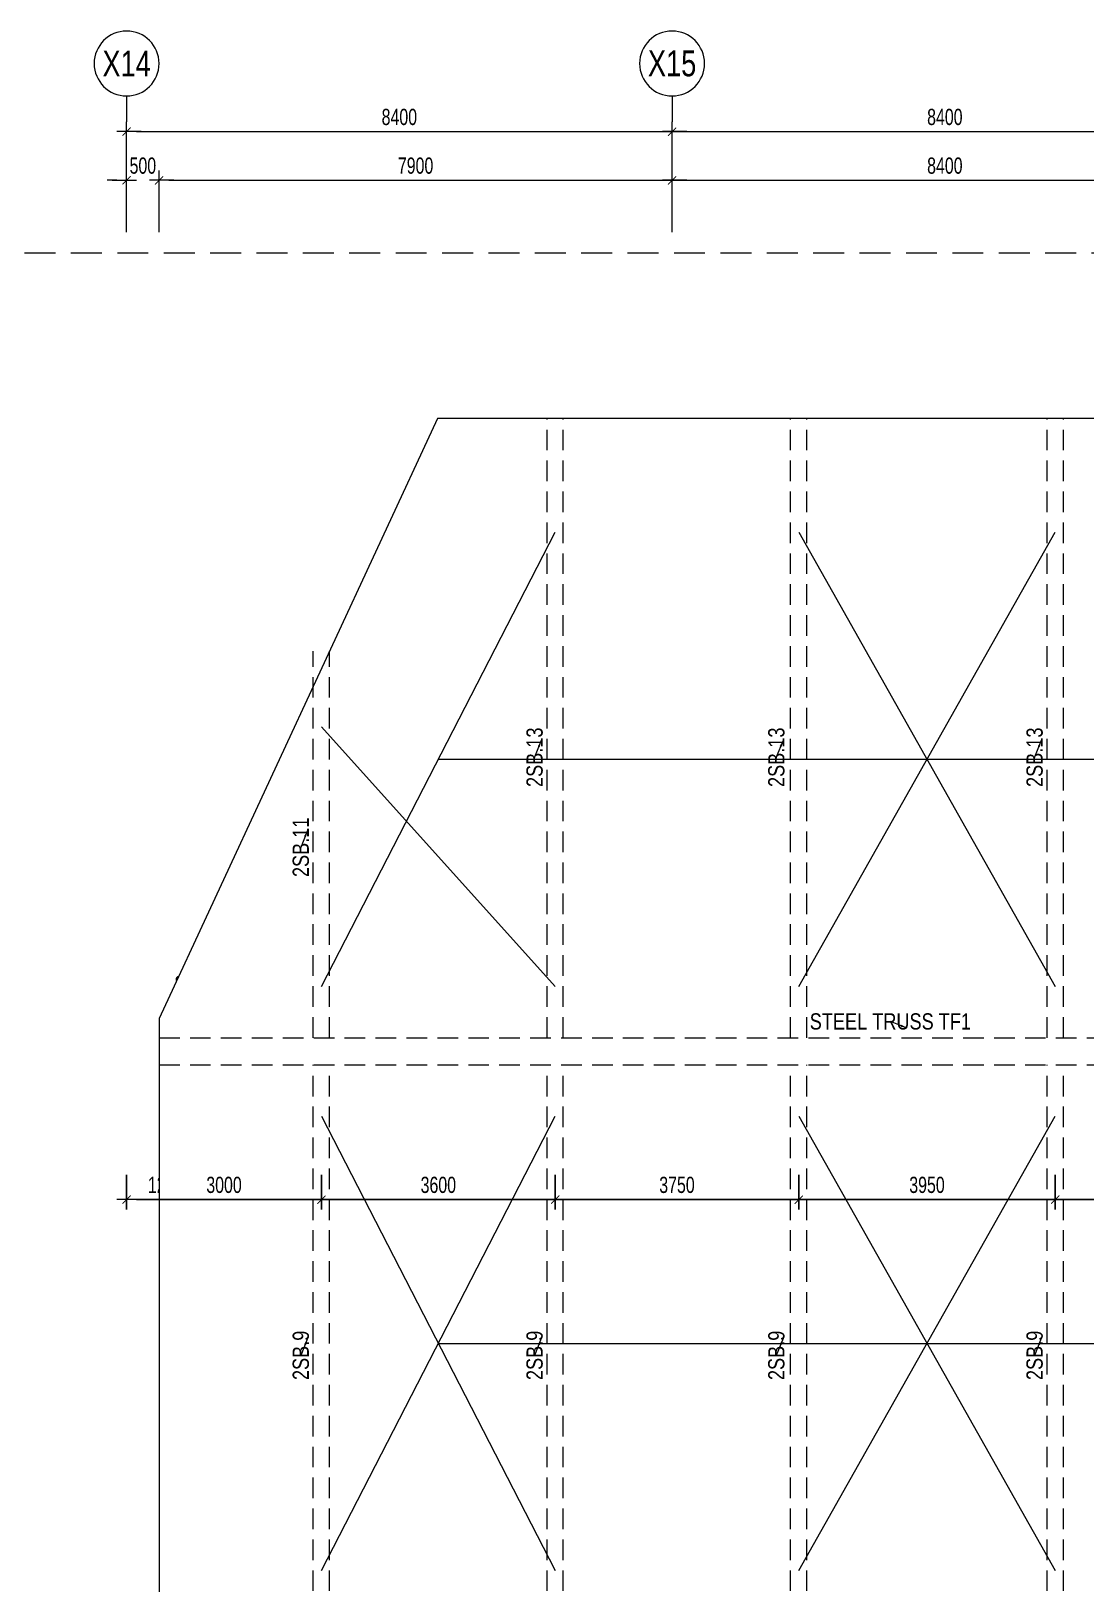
# Model space of a CAD drawing. Header units: millimetres. Extents: x 84463 to 294191, y -61495 to 44118.
# Drawn here: x 179278 to 195522, y 20195 to 44118 of the extents above; entities that cross this region are included whole.
import ezdxf
from ezdxf.enums import TextEntityAlignment as Align

# ---------------------------------------------------------------- set-up
doc = ezdxf.new("R2010")
doc.units = ezdxf.units.MM
doc.linetypes.add('CENTER2', pattern=[1.125, 0.75, -0.125, 0.125, -0.125])
doc.linetypes.add('HIDDEN2', pattern=[4.7625, 3.175, -1.5875])
for name, color, linetype, lineweight in [('$0$NDC_S_ANNO', 7, 'Continuous', 20), ('$0$NDC_S_DIM', 1, 'Continuous', 15), ('NDC_S-BEAM-STEL', 30, 'HIDDEN2', 18), ('NDC_S_AXIS', 5, 'CENTER2', 13), ('NDC_S_BEAM NAME', 7, 'Continuous', 9), ('NDC_S_DIM', 1, 'Continuous', 15), ('NDC_S_ENG TEXT', 2, 'Continuous', 20), ('NDC_S_HATCH MATERIAL', 8, 'Continuous', 13), ('NDC_S_HIDDEN', 8, 'HIDDEN2', 13), ('NDC_S_SLAB', 2, 'Continuous', 20), ('NDC_S_SYMBOL', 1, 'Continuous', 15), ('NDC_S_TEXT SYMBOL', 7, 'Continuous', 20)]:
    doc.layers.add(name, color=color, linetype=linetype, lineweight=lineweight)
doc.styles.add('$0$ARIAL', font='arial.ttf', dxfattribs={"width": 0.8})
doc.styles.add('$0$NDC_DIM', font='', dxfattribs={"width": 0.75})
doc.styles.add('NDC_ANNO', font='', dxfattribs={"width": 0.8})
doc.styles.add('NDC_DIM', font='', dxfattribs={"width": 0.75})
doc.styles.get('$0$NDC_DIM').set_extended_font_data('Dotum')
doc.styles.get('NDC_ANNO').set_extended_font_data('Dotum')
doc.styles.get('NDC_DIM').set_extended_font_data('Dotum')
doc.dimstyles.new('$0$NDC_dim_iso', dxfattribs={"dimtxt": 2.5, "dimasz": 1, "dimexe": 1.5, "dimexo": 2.5, "dimgap": 1, "dimtad": 1, "dimdec": 0, "dimzin": 0, "dimdsep": 46, "dimtxsty": '$0$NDC_DIM', "dimblk": '$0$DIMMARK', "dimcen": 0.09, "dimdle": 1.2, "dimclrd": 1, "dimclre": 1, "dimclrt": 3, "dimadec": 0, "dimazin": 0, "dimtfac": 1, "dimtdec": 0, "dimtix": 1, "dimtofl": 0, "dimtmove": 0, "dimatfit": 3, "dimfxl": 8, "dimfxlon": 1, "dimtolj": 1, "dimtzin": 0, "dimarcsym": 0})
doc.dimstyles.new('NDC_dim_100', dxfattribs={"dimscale": 100, "dimtxt": 2.5, "dimasz": 1.5, "dimexe": 1.5, "dimexo": 2.5, "dimgap": 1, "dimtad": 1, "dimdec": 0, "dimzin": 0, "dimdsep": 46, "dimtxsty": 'NDC_DIM', "dimblk": 'DIMMARK', "dimcen": 0.09, "dimdle": 1.2, "dimclrd": 1, "dimclre": 1, "dimclrt": 3, "dimadec": 0, "dimazin": 0, "dimtfac": 1, "dimtdec": 0, "dimtix": 1, "dimtofl": 0, "dimtmove": 0, "dimatfit": 3, "dimfxl": 8, "dimfxlon": 1, "dimtolj": 1, "dimtzin": 0, "dimarcsym": 0})
doc.dimstyles.new('NDC_dim_60', dxfattribs={"dimscale": 60, "dimtxt": 2.5, "dimasz": 1.5, "dimexe": 1.5, "dimexo": 2.5, "dimgap": 1, "dimtad": 1, "dimdec": 0, "dimrnd": 0.001, "dimzin": 0, "dimdsep": 46, "dimtxsty": 'NDC_DIM', "dimblk": 'DIMMARK', "dimcen": 0, "dimdle": 1.2, "dimclrd": 256, "dimclre": 256, "dimclrt": 3, "dimadec": 0, "dimazin": 0, "dimtfac": 1, "dimtdec": 0, "dimtix": 1, "dimtofl": 0, "dimtmove": 2, "dimatfit": 3, "dimfxl": 6, "dimfxlon": 1, "dimtolj": 1, "dimtzin": 0, "dimlwd": -1, "dimlwe": -1, "dimarcsym": 0})

# ---------------------------------------------------------------- blocks, each defined once
blk = doc.blocks.new('$0$DIMMARK')
at = {"layer": '$0$NDC_S_DIM', "color": 1}
blk.add_line((-1.5, 0), (1, 0), dxfattribs=at)
at = {"layer": '$0$NDC_S_DIM', "color": 2, "const_width": 0.1}
blk.add_lwpolyline([(-0.42, -0.42), (0.42, 0.42)], dxfattribs=at)
blk = doc.blocks.new('DIMMARK')
at = {"layer": 'NDC_S_DIM', "color": 1}
blk.add_line((-1.5, 0), (1, 0), dxfattribs=at)
at = {"layer": 'NDC_S_DIM', "color": 2, "const_width": 0.1}
blk.add_lwpolyline([(-0.42, -0.42), (0.42, 0.42)], dxfattribs=at)
blk = doc.blocks.new('*D74')
at = {"layer": 'Defpoints', "color": 0, "transparency": 16777216}
for p in [(180749, 26747), (181949, 26747), (181949, 26115)]:
    blk.add_point(p, dxfattribs=at)
at = {"layer": 'NDC_S_DIM', "color": 1, "lineweight": -2, "transparency": 16777216}
for p, q in [((180749, 26497), (180749, 25965)), ((181949, 26497), (181949, 25965)), ((180899, 26115), (181799, 26115))]:
    blk.add_line(p, q, dxfattribs=at)
at = {"layer": 'NDC_S_DIM', "color": 1, "lineweight": -2, "transparency": 16777216, "xscale": 150, "yscale": 150, "zscale": 150, "rotation": 180}
blk.add_blockref('DIMMARK', (180749, 26115), dxfattribs=at)
at = {"layer": 'NDC_S_DIM', "color": 1, "lineweight": -2, "transparency": 16777216, "xscale": 150, "yscale": 150, "zscale": 150}
blk.add_blockref('DIMMARK', (181949, 26115), dxfattribs=at)
at = {"layer": 'NDC_S_DIM', "color": 3, "transparency": 16777216, "insert": (181349, 26341), "char_height": 250, "attachment_point": 5, "style": 'NDC_DIM'}
blk.add_mtext('\\A1;1200', dxfattribs=at)
blk = doc.blocks.new('*D75')
at = {"layer": 'Defpoints', "color": 0, "transparency": 16777216}
for p in [(181949, 26747), (183749, 26747), (183749, 26115)]:
    blk.add_point(p, dxfattribs=at)
at = {"layer": 'NDC_S_DIM', "color": 1, "lineweight": -2, "transparency": 16777216}
for p, q in [((181949, 26497), (181949, 25965)), ((183749, 26497), (183749, 25965)), ((182099, 26115), (183599, 26115))]:
    blk.add_line(p, q, dxfattribs=at)
at = {"layer": 'NDC_S_DIM', "color": 1, "lineweight": -2, "transparency": 16777216, "xscale": 150, "yscale": 150, "zscale": 150, "rotation": 180}
blk.add_blockref('DIMMARK', (181949, 26115), dxfattribs=at)
at = {"layer": 'NDC_S_DIM', "color": 1, "lineweight": -2, "transparency": 16777216, "xscale": 150, "yscale": 150, "zscale": 150}
blk.add_blockref('DIMMARK', (183749, 26115), dxfattribs=at)
at = {"layer": 'NDC_S_DIM', "color": 3, "transparency": 16777216, "insert": (182849, 26341), "char_height": 250, "attachment_point": 5, "style": 'NDC_DIM'}
blk.add_mtext('\\A1;1800', dxfattribs=at)
blk = doc.blocks.new('*D76')
at = {"layer": 'Defpoints', "color": 0, "transparency": 16777216}
for p in [(183749, 26747), (185549, 26747), (185549, 26115)]:
    blk.add_point(p, dxfattribs=at)
at = {"layer": 'NDC_S_DIM', "color": 1, "lineweight": -2, "transparency": 16777216}
for p, q in [((183749, 26497), (183749, 25965)), ((185549, 26497), (185549, 25965)), ((183899, 26115), (185399, 26115))]:
    blk.add_line(p, q, dxfattribs=at)
at = {"layer": 'NDC_S_DIM', "color": 1, "lineweight": -2, "transparency": 16777216, "xscale": 150, "yscale": 150, "zscale": 150, "rotation": 180}
blk.add_blockref('DIMMARK', (183749, 26115), dxfattribs=at)
at = {"layer": 'NDC_S_DIM', "color": 1, "lineweight": -2, "transparency": 16777216, "xscale": 150, "yscale": 150, "zscale": 150}
blk.add_blockref('DIMMARK', (185549, 26115), dxfattribs=at)
at = {"layer": 'NDC_S_DIM', "color": 3, "transparency": 16777216, "insert": (184649, 26341), "char_height": 250, "attachment_point": 5, "style": 'NDC_DIM'}
blk.add_mtext('\\A1;1800', dxfattribs=at)
blk = doc.blocks.new('*D77')
at = {"layer": 'Defpoints', "color": 0, "transparency": 16777216}
for p in [(185549, 26747), (187349, 26747), (187349, 26115)]:
    blk.add_point(p, dxfattribs=at)
at = {"layer": 'NDC_S_DIM', "color": 1, "lineweight": -2, "transparency": 16777216}
for p, q in [((185549, 26497), (185549, 25965)), ((187349, 26497), (187349, 25965)), ((185699, 26115), (187199, 26115))]:
    blk.add_line(p, q, dxfattribs=at)
at = {"layer": 'NDC_S_DIM', "color": 1, "lineweight": -2, "transparency": 16777216, "xscale": 150, "yscale": 150, "zscale": 150, "rotation": 180}
blk.add_blockref('DIMMARK', (185549, 26115), dxfattribs=at)
at = {"layer": 'NDC_S_DIM', "color": 1, "lineweight": -2, "transparency": 16777216, "xscale": 150, "yscale": 150, "zscale": 150}
blk.add_blockref('DIMMARK', (187349, 26115), dxfattribs=at)
at = {"layer": 'NDC_S_DIM', "color": 3, "transparency": 16777216, "insert": (186449, 26341), "char_height": 250, "attachment_point": 5, "style": 'NDC_DIM'}
blk.add_mtext('\\A1;1800', dxfattribs=at)
blk = doc.blocks.new('*D78')
at = {"layer": 'Defpoints', "color": 0, "transparency": 16777216}
for p in [(187349, 26747), (189149, 26747), (189149, 26115)]:
    blk.add_point(p, dxfattribs=at)
at = {"layer": 'NDC_S_DIM', "color": 1, "lineweight": -2, "transparency": 16777216}
for p, q in [((187349, 26497), (187349, 25965)), ((189149, 26497), (189149, 25965)), ((187499, 26115), (188999, 26115))]:
    blk.add_line(p, q, dxfattribs=at)
at = {"layer": 'NDC_S_DIM', "color": 1, "lineweight": -2, "transparency": 16777216, "xscale": 150, "yscale": 150, "zscale": 150, "rotation": 180}
blk.add_blockref('DIMMARK', (187349, 26115), dxfattribs=at)
at = {"layer": 'NDC_S_DIM', "color": 1, "lineweight": -2, "transparency": 16777216, "xscale": 150, "yscale": 150, "zscale": 150}
blk.add_blockref('DIMMARK', (189149, 26115), dxfattribs=at)
at = {"layer": 'NDC_S_DIM', "color": 3, "transparency": 16777216, "insert": (188249, 26341), "char_height": 250, "attachment_point": 5, "style": 'NDC_DIM'}
blk.add_mtext('\\A1;1800', dxfattribs=at)
blk = doc.blocks.new('*D79')
at = {"layer": 'Defpoints', "color": 0, "transparency": 16777216}
for p in [(189149, 26747), (191099, 26747), (191099, 26115)]:
    blk.add_point(p, dxfattribs=at)
at = {"layer": 'NDC_S_DIM', "color": 1, "lineweight": -2, "transparency": 16777216}
for p, q in [((189149, 26497), (189149, 25965)), ((191099, 26497), (191099, 25965)), ((189299, 26115), (190949, 26115))]:
    blk.add_line(p, q, dxfattribs=at)
at = {"layer": 'NDC_S_DIM', "color": 1, "lineweight": -2, "transparency": 16777216, "xscale": 150, "yscale": 150, "zscale": 150, "rotation": 180}
blk.add_blockref('DIMMARK', (189149, 26115), dxfattribs=at)
at = {"layer": 'NDC_S_DIM', "color": 1, "lineweight": -2, "transparency": 16777216, "xscale": 150, "yscale": 150, "zscale": 150}
blk.add_blockref('DIMMARK', (191099, 26115), dxfattribs=at)
at = {"layer": 'NDC_S_DIM', "color": 3, "transparency": 16777216, "insert": (190124, 26341), "char_height": 250, "attachment_point": 5, "style": 'NDC_DIM'}
blk.add_mtext('\\A1;1950', dxfattribs=at)
blk = doc.blocks.new('*D80')
at = {"layer": 'Defpoints', "color": 0, "transparency": 16777216}
for p in [(191099, 26747), (193099, 26747), (193099, 26115)]:
    blk.add_point(p, dxfattribs=at)
at = {"layer": 'NDC_S_DIM', "color": 1, "lineweight": -2, "transparency": 16777216}
for p, q in [((191099, 26497), (191099, 25965)), ((193099, 26497), (193099, 25965)), ((191249, 26115), (192949, 26115))]:
    blk.add_line(p, q, dxfattribs=at)
at = {"layer": 'NDC_S_DIM', "color": 1, "lineweight": -2, "transparency": 16777216, "xscale": 150, "yscale": 150, "zscale": 150, "rotation": 180}
blk.add_blockref('DIMMARK', (191099, 26115), dxfattribs=at)
at = {"layer": 'NDC_S_DIM', "color": 1, "lineweight": -2, "transparency": 16777216, "xscale": 150, "yscale": 150, "zscale": 150}
blk.add_blockref('DIMMARK', (193099, 26115), dxfattribs=at)
at = {"layer": 'NDC_S_DIM', "color": 3, "transparency": 16777216, "insert": (192099, 26341), "char_height": 250, "attachment_point": 5, "style": 'NDC_DIM'}
blk.add_mtext('\\A1;2000', dxfattribs=at)
blk = doc.blocks.new('*D81')
at = {"layer": 'Defpoints', "color": 0, "transparency": 16777216}
for p in [(193099, 26747), (195049, 26747), (195049, 26115)]:
    blk.add_point(p, dxfattribs=at)
at = {"layer": 'NDC_S_DIM', "color": 1, "lineweight": -2, "transparency": 16777216}
for p, q in [((193099, 26497), (193099, 25965)), ((195049, 26497), (195049, 25965)), ((193249, 26115), (194899, 26115))]:
    blk.add_line(p, q, dxfattribs=at)
at = {"layer": 'NDC_S_DIM', "color": 1, "lineweight": -2, "transparency": 16777216, "xscale": 150, "yscale": 150, "zscale": 150, "rotation": 180}
blk.add_blockref('DIMMARK', (193099, 26115), dxfattribs=at)
at = {"layer": 'NDC_S_DIM', "color": 1, "lineweight": -2, "transparency": 16777216, "xscale": 150, "yscale": 150, "zscale": 150}
blk.add_blockref('DIMMARK', (195049, 26115), dxfattribs=at)
at = {"layer": 'NDC_S_DIM', "color": 3, "transparency": 16777216, "insert": (194074, 26341), "char_height": 250, "attachment_point": 5, "style": 'NDC_DIM'}
blk.add_mtext('\\A1;1950', dxfattribs=at)
blk = doc.blocks.new('*D82')
at = {"layer": 'Defpoints', "color": 0, "transparency": 16777216}
for p in [(195049, 26747), (197124, 26747), (197124, 26115)]:
    blk.add_point(p, dxfattribs=at)
at = {"layer": 'NDC_S_DIM', "color": 1, "lineweight": -2, "transparency": 16777216}
for p, q in [((195049, 26497), (195049, 25965)), ((197124, 26497), (197124, 25965)), ((195199, 26115), (196974, 26115))]:
    blk.add_line(p, q, dxfattribs=at)
at = {"layer": 'NDC_S_DIM', "color": 1, "lineweight": -2, "transparency": 16777216, "xscale": 150, "yscale": 150, "zscale": 150, "rotation": 180}
blk.add_blockref('DIMMARK', (195049, 26115), dxfattribs=at)
at = {"layer": 'NDC_S_DIM', "color": 1, "lineweight": -2, "transparency": 16777216, "xscale": 150, "yscale": 150, "zscale": 150}
blk.add_blockref('DIMMARK', (197124, 26115), dxfattribs=at)
at = {"layer": 'NDC_S_DIM', "color": 3, "transparency": 16777216, "insert": (196087, 26341), "char_height": 250, "attachment_point": 5, "style": 'NDC_DIM'}
blk.add_mtext('\\A1;2075', dxfattribs=at)
blk = doc.blocks.new('THANH CANH DUOI')
at = {"layer": 'NDC_S-BEAM-STEL', "ltscale": 100}
for p, q in [((6475, 19510), (6475, 29050)), ((6725, 19510), (6725, 29050)), ((10225, 19510), (10225, 29050)), ((10475, 19510), (10475, 29050)), ((14175, 19510), (14175, 29050)), ((14425, 19510), (14425, 29050)), ((2875, 19510), (2875, 25467)), ((3125, 19510), (3125, 25467)), ((500, 19510), (26780, 19510)), ((500, 19090), (26780, 19090)), ((2875, 10510), (2875, 19090)), ((3125, 10510), (3125, 19090)), ((6475, 10510), (6475, 19090)), ((6725, 10510), (6725, 19090)), ((10225, 10510), (10225, 19090)), ((10475, 10510), (10475, 19090)), ((14175, 10510), (14175, 19090)), ((14425, 10510), (14425, 19090))]:
    blk.add_line(p, q, dxfattribs=at)
at = {"layer": 'NDC_S_SLAB'}
blk.add_lwpolyline([(500, 19805), (500, 1841), (8452, 800), (21511, 800), (26780, 1985), (26780, 29050), (4786, 29050), (500, 19805)], dxfattribs=at)
blk = doc.blocks.new('*D91')
at = {"layer": 'Defpoints', "color": 0, "transparency": 16777216}
for p in [(180749, 26747), (183749, 26747), (183749, 26115)]:
    blk.add_point(p, dxfattribs=at)
at = {"layer": 'NDC_S_DIM', "color": 1, "lineweight": -2, "transparency": 16777216}
for p, q in [((180749, 26497), (180749, 25965)), ((183749, 26497), (183749, 25965)), ((180899, 26115), (183599, 26115))]:
    blk.add_line(p, q, dxfattribs=at)
at = {"layer": 'NDC_S_DIM', "color": 1, "lineweight": -2, "transparency": 16777216, "xscale": 150, "yscale": 150, "zscale": 150, "rotation": 180}
blk.add_blockref('DIMMARK', (180749, 26115), dxfattribs=at)
at = {"layer": 'NDC_S_DIM', "color": 1, "lineweight": -2, "transparency": 16777216, "xscale": 150, "yscale": 150, "zscale": 150}
blk.add_blockref('DIMMARK', (183749, 26115), dxfattribs=at)
at = {"layer": 'NDC_S_DIM', "color": 3, "transparency": 16777216, "insert": (182249, 26341), "char_height": 250, "attachment_point": 5, "style": 'NDC_DIM'}
blk.add_mtext('\\A1;3000', dxfattribs=at)
blk = doc.blocks.new('*D92')
at = {"layer": 'Defpoints', "color": 0, "transparency": 16777216}
for p in [(183749, 26747), (187349, 26747), (187349, 26115)]:
    blk.add_point(p, dxfattribs=at)
at = {"layer": 'NDC_S_DIM', "color": 1, "lineweight": -2, "transparency": 16777216}
for p, q in [((183749, 26497), (183749, 25965)), ((187349, 26497), (187349, 25965)), ((183899, 26115), (187199, 26115))]:
    blk.add_line(p, q, dxfattribs=at)
at = {"layer": 'NDC_S_DIM', "color": 1, "lineweight": -2, "transparency": 16777216, "xscale": 150, "yscale": 150, "zscale": 150, "rotation": 180}
blk.add_blockref('DIMMARK', (183749, 26115), dxfattribs=at)
at = {"layer": 'NDC_S_DIM', "color": 1, "lineweight": -2, "transparency": 16777216, "xscale": 150, "yscale": 150, "zscale": 150}
blk.add_blockref('DIMMARK', (187349, 26115), dxfattribs=at)
at = {"layer": 'NDC_S_DIM', "color": 3, "transparency": 16777216, "insert": (185549, 26341), "char_height": 250, "attachment_point": 5, "style": 'NDC_DIM'}
blk.add_mtext('\\A1;3600', dxfattribs=at)
blk = doc.blocks.new('*D93')
at = {"layer": 'Defpoints', "color": 0, "transparency": 16777216}
for p in [(187349, 26747), (191099, 26747), (191099, 26115)]:
    blk.add_point(p, dxfattribs=at)
at = {"layer": 'NDC_S_DIM', "color": 1, "lineweight": -2, "transparency": 16777216}
for p, q in [((187349, 26497), (187349, 25965)), ((191099, 26497), (191099, 25965)), ((187499, 26115), (190949, 26115))]:
    blk.add_line(p, q, dxfattribs=at)
at = {"layer": 'NDC_S_DIM', "color": 1, "lineweight": -2, "transparency": 16777216, "xscale": 150, "yscale": 150, "zscale": 150, "rotation": 180}
blk.add_blockref('DIMMARK', (187349, 26115), dxfattribs=at)
at = {"layer": 'NDC_S_DIM', "color": 1, "lineweight": -2, "transparency": 16777216, "xscale": 150, "yscale": 150, "zscale": 150}
blk.add_blockref('DIMMARK', (191099, 26115), dxfattribs=at)
at = {"layer": 'NDC_S_DIM', "color": 3, "transparency": 16777216, "insert": (189224, 26341), "char_height": 250, "attachment_point": 5, "style": 'NDC_DIM'}
blk.add_mtext('\\A1;3750', dxfattribs=at)
blk = doc.blocks.new('*D94')
at = {"layer": 'Defpoints', "color": 0, "transparency": 16777216}
for p in [(191099, 26747), (195049, 26747), (195049, 26115)]:
    blk.add_point(p, dxfattribs=at)
at = {"layer": 'NDC_S_DIM', "color": 1, "lineweight": -2, "transparency": 16777216}
for p, q in [((191099, 26497), (191099, 25965)), ((195049, 26497), (195049, 25965)), ((191249, 26115), (194899, 26115))]:
    blk.add_line(p, q, dxfattribs=at)
at = {"layer": 'NDC_S_DIM', "color": 1, "lineweight": -2, "transparency": 16777216, "xscale": 150, "yscale": 150, "zscale": 150, "rotation": 180}
blk.add_blockref('DIMMARK', (191099, 26115), dxfattribs=at)
at = {"layer": 'NDC_S_DIM', "color": 1, "lineweight": -2, "transparency": 16777216, "xscale": 150, "yscale": 150, "zscale": 150}
blk.add_blockref('DIMMARK', (195049, 26115), dxfattribs=at)
at = {"layer": 'NDC_S_DIM', "color": 3, "transparency": 16777216, "insert": (193074, 26341), "char_height": 250, "attachment_point": 5, "style": 'NDC_DIM'}
blk.add_mtext('\\A1;3950', dxfattribs=at)
blk = doc.blocks.new('*D95')
at = {"layer": 'Defpoints', "color": 0, "transparency": 16777216}
for p in [(195049, 26747), (199199, 26747), (199199, 26115)]:
    blk.add_point(p, dxfattribs=at)
at = {"layer": 'NDC_S_DIM', "color": 1, "lineweight": -2, "transparency": 16777216}
for p, q in [((195049, 26497), (195049, 25965)), ((199199, 26497), (199199, 25965)), ((195199, 26115), (199049, 26115))]:
    blk.add_line(p, q, dxfattribs=at)
at = {"layer": 'NDC_S_DIM', "color": 1, "lineweight": -2, "transparency": 16777216, "xscale": 150, "yscale": 150, "zscale": 150, "rotation": 180}
blk.add_blockref('DIMMARK', (195049, 26115), dxfattribs=at)
at = {"layer": 'NDC_S_DIM', "color": 1, "lineweight": -2, "transparency": 16777216, "xscale": 150, "yscale": 150, "zscale": 150}
blk.add_blockref('DIMMARK', (199199, 26115), dxfattribs=at)
at = {"layer": 'NDC_S_DIM', "color": 3, "transparency": 16777216, "insert": (197124, 26341), "char_height": 250, "attachment_point": 5, "style": 'NDC_DIM'}
blk.add_mtext('\\A1;4150', dxfattribs=at)
blk = doc.blocks.new('*D27')
at = {"layer": 'Defpoints', "color": 0, "transparency": 16777216}
for p in [(105049, 42568), (96649, 40700), (105049, 40700)]:
    blk.add_point(p, dxfattribs=at)
at = {"layer": 'NDC_S_DIM', "color": 1, "lineweight": -2, "transparency": 16777216}
for p, q in [((96649, 41768), (96649, 42718)), ((105049, 41768), (105049, 42718)), ((96799, 42568), (104899, 42568))]:
    blk.add_line(p, q, dxfattribs=at)
at = {"layer": 'NDC_S_DIM', "color": 1, "lineweight": -2, "transparency": 16777216, "xscale": 150, "yscale": 150, "zscale": 150, "rotation": 180}
blk.add_blockref('DIMMARK', (96649, 42568), dxfattribs=at)
at = {"layer": 'NDC_S_DIM', "color": 1, "lineweight": -2, "transparency": 16777216, "xscale": 150, "yscale": 150, "zscale": 150}
blk.add_blockref('DIMMARK', (105049, 42568), dxfattribs=at)
at = {"layer": 'NDC_S_DIM', "color": 3, "transparency": 16777216, "insert": (100849, 42793), "char_height": 250, "attachment_point": 5, "style": 'NDC_DIM'}
blk.add_mtext('\\A1;8400', dxfattribs=at)
blk = doc.blocks.new('*D28')
at = {"layer": 'Defpoints', "color": 0, "transparency": 16777216}
for p in [(113449, 42568), (105049, 40700), (113449, 40700)]:
    blk.add_point(p, dxfattribs=at)
at = {"layer": 'NDC_S_DIM', "color": 1, "lineweight": -2, "transparency": 16777216}
for p, q in [((105049, 41768), (105049, 42718)), ((113449, 41768), (113449, 42718)), ((105199, 42568), (113299, 42568))]:
    blk.add_line(p, q, dxfattribs=at)
at = {"layer": 'NDC_S_DIM', "color": 1, "lineweight": -2, "transparency": 16777216, "xscale": 150, "yscale": 150, "zscale": 150, "rotation": 180}
blk.add_blockref('DIMMARK', (105049, 42568), dxfattribs=at)
at = {"layer": 'NDC_S_DIM', "color": 1, "lineweight": -2, "transparency": 16777216, "xscale": 150, "yscale": 150, "zscale": 150}
blk.add_blockref('DIMMARK', (113449, 42568), dxfattribs=at)
at = {"layer": 'NDC_S_DIM', "color": 3, "transparency": 16777216, "insert": (109249, 42793), "char_height": 250, "attachment_point": 5, "style": 'NDC_DIM'}
blk.add_mtext('\\A1;8400', dxfattribs=at)
blk = doc.blocks.new('*U14')
at = {"layer": 'NDC_S_SYMBOL'}
blk.add_line((0, 5), (0, 9), dxfattribs=at)
blk.add_circle((0, 0), 5, dxfattribs=at)
at = {"layer": 'NDC_S_TEXT SYMBOL', "color": 7, "style": 'NDC_ANNO', "width": 0.8}
blk.add_attdef('GRID', text='', height=4, dxfattribs=at).set_placement((0, 0), align=Align.MIDDLE)
blk = doc.blocks.new('*D31')
at = {"layer": 'Defpoints', "color": 0, "transparency": 16777216}
for p in [(97149, 41818), (96649, 40700), (97149, 40700)]:
    blk.add_point(p, dxfattribs=at)
at = {"layer": 'NDC_S_DIM', "color": 1, "lineweight": -2, "transparency": 16777216}
for p, q in [((96649, 41018), (96649, 41968)), ((97149, 41018), (97149, 41968)), ((96499, 41818), (96349, 41818)), ((97299, 41818), (97449, 41818))]:
    blk.add_line(p, q, dxfattribs=at)
at = {"layer": 'NDC_S_DIM', "color": 1, "lineweight": -2, "transparency": 16777216, "xscale": 150, "yscale": 150, "zscale": 150}
blk.add_blockref('DIMMARK', (96649, 41818), dxfattribs=at)
at = {"layer": 'NDC_S_DIM', "color": 1, "lineweight": -2, "transparency": 16777216, "xscale": 150, "yscale": 150, "zscale": 150, "rotation": 180}
blk.add_blockref('DIMMARK', (97149, 41818), dxfattribs=at)
at = {"layer": 'NDC_S_DIM', "color": 3, "transparency": 16777216, "insert": (96899, 42043), "char_height": 250, "attachment_point": 5, "style": 'NDC_DIM'}
blk.add_mtext('\\A1;500', dxfattribs=at)
blk = doc.blocks.new('*D32')
at = {"layer": 'Defpoints', "color": 0, "transparency": 16777216}
for p in [(105049, 41818), (97149, 40700), (105049, 40700)]:
    blk.add_point(p, dxfattribs=at)
at = {"layer": 'NDC_S_DIM', "color": 1, "lineweight": -2, "transparency": 16777216}
for p, q in [((97149, 41018), (97149, 41968)), ((105049, 41018), (105049, 41968)), ((97299, 41818), (104899, 41818))]:
    blk.add_line(p, q, dxfattribs=at)
at = {"layer": 'NDC_S_DIM', "color": 1, "lineweight": -2, "transparency": 16777216, "xscale": 150, "yscale": 150, "zscale": 150, "rotation": 180}
blk.add_blockref('DIMMARK', (97149, 41818), dxfattribs=at)
at = {"layer": 'NDC_S_DIM', "color": 1, "lineweight": -2, "transparency": 16777216, "xscale": 150, "yscale": 150, "zscale": 150}
blk.add_blockref('DIMMARK', (105049, 41818), dxfattribs=at)
at = {"layer": 'NDC_S_DIM', "color": 3, "transparency": 16777216, "insert": (101099, 42043), "char_height": 250, "attachment_point": 5, "style": 'NDC_DIM'}
blk.add_mtext('\\A1;7900', dxfattribs=at)
blk = doc.blocks.new('*D33')
at = {"layer": 'Defpoints', "color": 0, "transparency": 16777216}
for p in [(113449, 41818), (105049, 40700), (113449, 40700)]:
    blk.add_point(p, dxfattribs=at)
at = {"layer": 'NDC_S_DIM', "color": 1, "lineweight": -2, "transparency": 16777216}
for p, q in [((105049, 41018), (105049, 41968)), ((113449, 41018), (113449, 41968)), ((105199, 41818), (113299, 41818))]:
    blk.add_line(p, q, dxfattribs=at)
at = {"layer": 'NDC_S_DIM', "color": 1, "lineweight": -2, "transparency": 16777216, "xscale": 150, "yscale": 150, "zscale": 150, "rotation": 180}
blk.add_blockref('DIMMARK', (105049, 41818), dxfattribs=at)
at = {"layer": 'NDC_S_DIM', "color": 1, "lineweight": -2, "transparency": 16777216, "xscale": 150, "yscale": 150, "zscale": 150}
blk.add_blockref('DIMMARK', (113449, 41818), dxfattribs=at)
at = {"layer": 'NDC_S_DIM', "color": 3, "transparency": 16777216, "insert": (109249, 42043), "char_height": 250, "attachment_point": 5, "style": 'NDC_DIM'}
blk.add_mtext('\\A1;8400', dxfattribs=at)
blk = doc.blocks.new('*U17')
at = {"layer": '$0$NDC_S_ANNO', "ltscale": 0.8, "style": '$0$ARIAL', "width": 0.8, "flags": 1}
blk.add_attdef('CHU_THICH', text='', height=2.5, dxfattribs=at).set_placement((0, 0), align=Align.MIDDLE_CENTER)
at = {"layer": '$0$NDC_S_ANNO', "ltscale": 0.8, "style": '$0$ARIAL', "width": 0.8}
blk.add_attdef('TEN', text='', height=2.5, dxfattribs=at).set_placement((-2.58, 1.03), align=Align.MIDDLE_CENTER)
at = {"layer": 'Defpoints'}
blk.add_leader([(0, 0), (-2.58, 1.03)], dimstyle='$0$NDC_dim_iso', override={"dimgap": 0.625, "dimtad": 0}, dxfattribs=at)
blk = doc.blocks.new('Truc gian thep')
at = {"layer": 'NDC_S_AXIS'}
ref = blk.add_blockref('*U14', (96649.1, 43617.5), dxfattribs=dict(at, xscale=-100, yscale=100, zscale=100, rotation=180))
ref.add_attrib('GRID', 'X14', dxfattribs={"layer": 'NDC_S_TEXT SYMBOL', "color": 7, "height": 400, "style": 'NDC_ANNO', "width": 0.8}).set_placement((96649.1, 43617.5), align=Align.MIDDLE)
ref = blk.add_blockref('*U14', (105049.1, 43617.5), dxfattribs=dict(at, xscale=-100, yscale=100, zscale=100, rotation=180))
ref.add_attrib('GRID', 'X15', dxfattribs={"layer": 'NDC_S_TEXT SYMBOL', "color": 7, "height": 400, "style": 'NDC_ANNO', "width": 0.8}).set_placement((105049.1, 43617.5), align=Align.MIDDLE)
at = {"layer": 'NDC_S_DIM'}
for base, p2, picture, middle in [((105049.1, 42567.5), (105049.1, 40700), '*D27', (100849.1, 42792.7)), ((97149.1, 41817.5), (97149.1, 40700), '*D31', (96899.1, 42042.7))]:
    dim = blk.add_linear_dim(base=base, p1=(96649.1, 40700), p2=p2, dimstyle='NDC_dim_100', dxfattribs=at)
    dim.commit()
    dim.dimension.update_dxf_attribs({"geometry": picture, "text_midpoint": middle})
for base, p1, p2, picture, middle in [((113449, 42567.5), (105049.1, 40700), (113449, 40700), '*D28', (109249, 42792.7)), ((105049.1, 41817.5), (97149.1, 40700), (105049.1, 40700), '*D32', (101099.1, 42042.7)), ((113449, 41817.5), (105049.1, 40700), (113449, 40700), '*D33', (109249, 42042.7))]:
    dim = blk.add_linear_dim(base=base, p1=p1, p2=p2, dimstyle='NDC_dim_100', override={"dimtmove": 1}, dxfattribs=at)
    dim.commit()
    dim.dimension.update_dxf_attribs({"geometry": picture, "text_midpoint": middle})

msp = doc.modelspace()

# ---------------------------------------------------------------- linework, layer by layer
at = {"layer": 'NDC_S_HIDDEN', "ltscale": 150}
msp.add_lwpolyline([(177749.1, 40700), (211349.1, 40700), (211349.1, 5100), (177749.1, 5100)], close=True, dxfattribs=at)

# ---------------------------------------------------------------- block references
at = {"layer": 'NDC_S_BEAM NAME', "xscale": 100, "yscale": 100, "zscale": 100, "rotation": 90}
for p, values in [((185333.9, 33187.9), {'TEN': '2SB.12'}), ((187133.9, 33187.9), {'TEN': '2SB.13'}), ((188933.9, 33187.9), {'TEN': '2SB.13'}), ((191033.9, 33187.9), {'TEN': '2SB.13'}), ((192933.9, 33187.9), {'TEN': '2SB.13'}), ((194833.9, 33187.9), {'TEN': '2SB.13'}), ((183533.9, 31800.4), {'TEN': '2SB.11'}), ((181733.9, 29386), {'TEN': '2SB.10'}), ((183533.9, 23973.8), {'TEN': '2SB.9'}), ((185333.9, 23973.8), {'TEN': '2SB.9'}), ((187133.9, 23973.8), {'TEN': '2SB.9'}), ((188933.9, 23973.8), {'TEN': '2SB.9'}), ((191033.9, 23973.8), {'TEN': '2SB.9'}), ((192933.9, 23973.8), {'TEN': '2SB.9'}), ((194833.9, 23973.8), {'TEN': '2SB.9'})]:
    msp.add_blockref('*U17', p, dxfattribs=at).add_auto_attribs(values)
at = {"layer": 'NDC_S_BEAM NAME', "xscale": 100, "yscale": 100, "zscale": 100}
msp.add_blockref('*U17', (192768.1, 28757.8), dxfattribs=at).add_auto_attribs({'TEN': 'STEEL TRUSS TF1'})

# ---------------------------------------------------------------- dimensions: what is measured, and where the dimension line sits
at = {"layer": 'NDC_S_DIM'}
dim = msp.add_linear_dim(base=(181949.1, 26115.4), p1=(180749.1, 26746.6), p2=(181949.1, 26746.6), dimstyle='NDC_dim_100', dxfattribs=at)
dim.commit()
dim.dimension.update_dxf_attribs({"geometry": '*D74', "text_midpoint": (181349.1, 26340.6)})
for base, p1, p2, picture, middle in [((183749.1, 26115.4), (181949.1, 26746.6), (183749.1, 26746.6), '*D75', (182849.1, 26340.6)), ((185549.1, 26115.4), (183749.1, 26746.6), (185549.1, 26746.6), '*D76', (184649.1, 26340.6)), ((187349.1, 26115.4), (185549.1, 26746.6), (187349.1, 26746.6), '*D77', (186449.1, 26340.6)), ((189149.1, 26115.4), (187349.1, 26746.6), (189149.1, 26746.6), '*D78', (188249.1, 26340.6)), ((191099.1, 26115.4), (189149.1, 26746.6), (191099.1, 26746.6), '*D79', (190124.1, 26340.6)), ((193099.1, 26115.4), (191099.1, 26746.6), (193099.1, 26746.6), '*D80', (192099.1, 26340.6)), ((195049.1, 26115.4), (193099.1, 26746.6), (195049.1, 26746.6), '*D81', (194074.1, 26340.6)), ((197124.1, 26115.4), (195049.1, 26746.6), (197124.1, 26746.6), '*D82', (196086.6, 26340.6))]:
    dim = msp.add_linear_dim(base=base, p1=p1, p2=p2, dimstyle='NDC_dim_100', override={"dimtmove": 1}, dxfattribs=at)
    dim.commit()
    dim.dimension.update_dxf_attribs({"geometry": picture, "text_midpoint": middle})

# ---------------------------------------------------------------- next in the draw order: wipeouts: each hides what was drawn before it
msp.add_wipeout([(181249.1, 10951.4), (181249.1, 28914.5), (185535, 38160), (207529.1, 38160), (207529.1, 11095), (202260.2, 9910), (189201.2, 9910)]).dxf.layer = 'NDC_S_HATCH MATERIAL'

# ---------------------------------------------------------------- next in the draw order: linework, layer by layer
at = {"layer": 'NDC_S_ENG TEXT'}
for points in [[(183749.1, 29400), (187349.1, 36400)], [(191099.1, 36400), (195049.1, 29400)], [(191099.1, 29400), (195049.1, 36400)], [(183749.1, 33400), (187349.1, 29400)], [(183749.1, 27400), (187349.1, 20400)], [(183749.1, 20400), (187349.1, 27400)], [(191099.1, 27400), (195049.1, 20400)], [(191099.1, 20400), (195049.1, 27400)]]:
    msp.add_lwpolyline(points, dxfattribs=at)

# ---------------------------------------------------------------- next in the draw order: block references
at = {"layer": 'NDC_S_BEAM NAME', "xscale": 100, "yscale": 100, "zscale": 100, "rotation": 90}
for p, values in [((187133.9, 33187.9), {'TEN': '2SB.13'}), ((190857, 33187.9), {'TEN': '2SB.13'}), ((194833.9, 33187.9), {'TEN': '2SB.13'}), ((183533.9, 31800.4), {'TEN': '2SB.11'}), ((183533.9, 23973.8), {'TEN': '2SB.9'}), ((187133.9, 23973.8), {'TEN': '2SB.9'}), ((190857, 23973.8), {'TEN': '2SB.9'}), ((194833.9, 23973.8), {'TEN': '2SB.9'})]:
    msp.add_blockref('*U17', p, dxfattribs=at).add_auto_attribs(values)
at = {"layer": 'NDC_S_BEAM NAME', "xscale": 100, "yscale": 100, "zscale": 100}
msp.add_blockref('*U17', (192768.1, 28757.8), dxfattribs=at).add_auto_attribs({'TEN': 'STEEL TRUSS TF1'})
at = {"layer": 'NDC_S_DIM'}
msp.add_blockref('Truc gian thep', (84100, 0), dxfattribs=at)
at = {"layer": 'NDC_S_HATCH MATERIAL'}
msp.add_blockref('THANH CANH DUOI', (180749.1, 9100), dxfattribs=at)

# ---------------------------------------------------------------- next in the draw order: dimensions: what is measured, and where the dimension line sits
at = {"layer": 'NDC_S_DIM'}
dim = msp.add_linear_dim(base=(183749.1, 26115.4), p1=(180749.1, 26746.6), p2=(183749.1, 26746.6), dimstyle='NDC_dim_100', dxfattribs=at)
dim.commit()
dim.dimension.update_dxf_attribs({"geometry": '*D91', "text_midpoint": (182249.1, 26340.6)})
for base, p1, p2, picture, middle in [((187349.1, 26115.4), (183749.1, 26746.6), (187349.1, 26746.6), '*D92', (185549.1, 26340.6)), ((191099.1, 26115.4), (187349.1, 26746.6), (191099.1, 26746.6), '*D93', (189224.1, 26340.6)), ((195049.1, 26115.4), (191099.1, 26746.6), (195049.1, 26746.6), '*D94', (193074.1, 26340.6)), ((199199.1, 26115.4), (195049.1, 26746.6), (199199.1, 26746.6), '*D95', (197124.1, 26340.6))]:
    dim = msp.add_linear_dim(base=base, p1=p1, p2=p2, dimstyle='NDC_dim_100', override={"dimtmove": 1}, dxfattribs=at)
    dim.commit()
    dim.dimension.update_dxf_attribs({"geometry": picture, "text_midpoint": middle})

# ---------------------------------------------------------------- next in the draw order: leaders
for points in [[(185549.1, 32900), (217563.3, 32900)], [(185549.1, 23900), (217563.3, 23900)]]:
    msp.add_leader(points, dimstyle='NDC_dim_60', override={"dimgap": 1, "dimtad": 0, "dimldrblk": 'DotSmall'}, dxfattribs=at)

doc.saveas('drawing.dxf')
